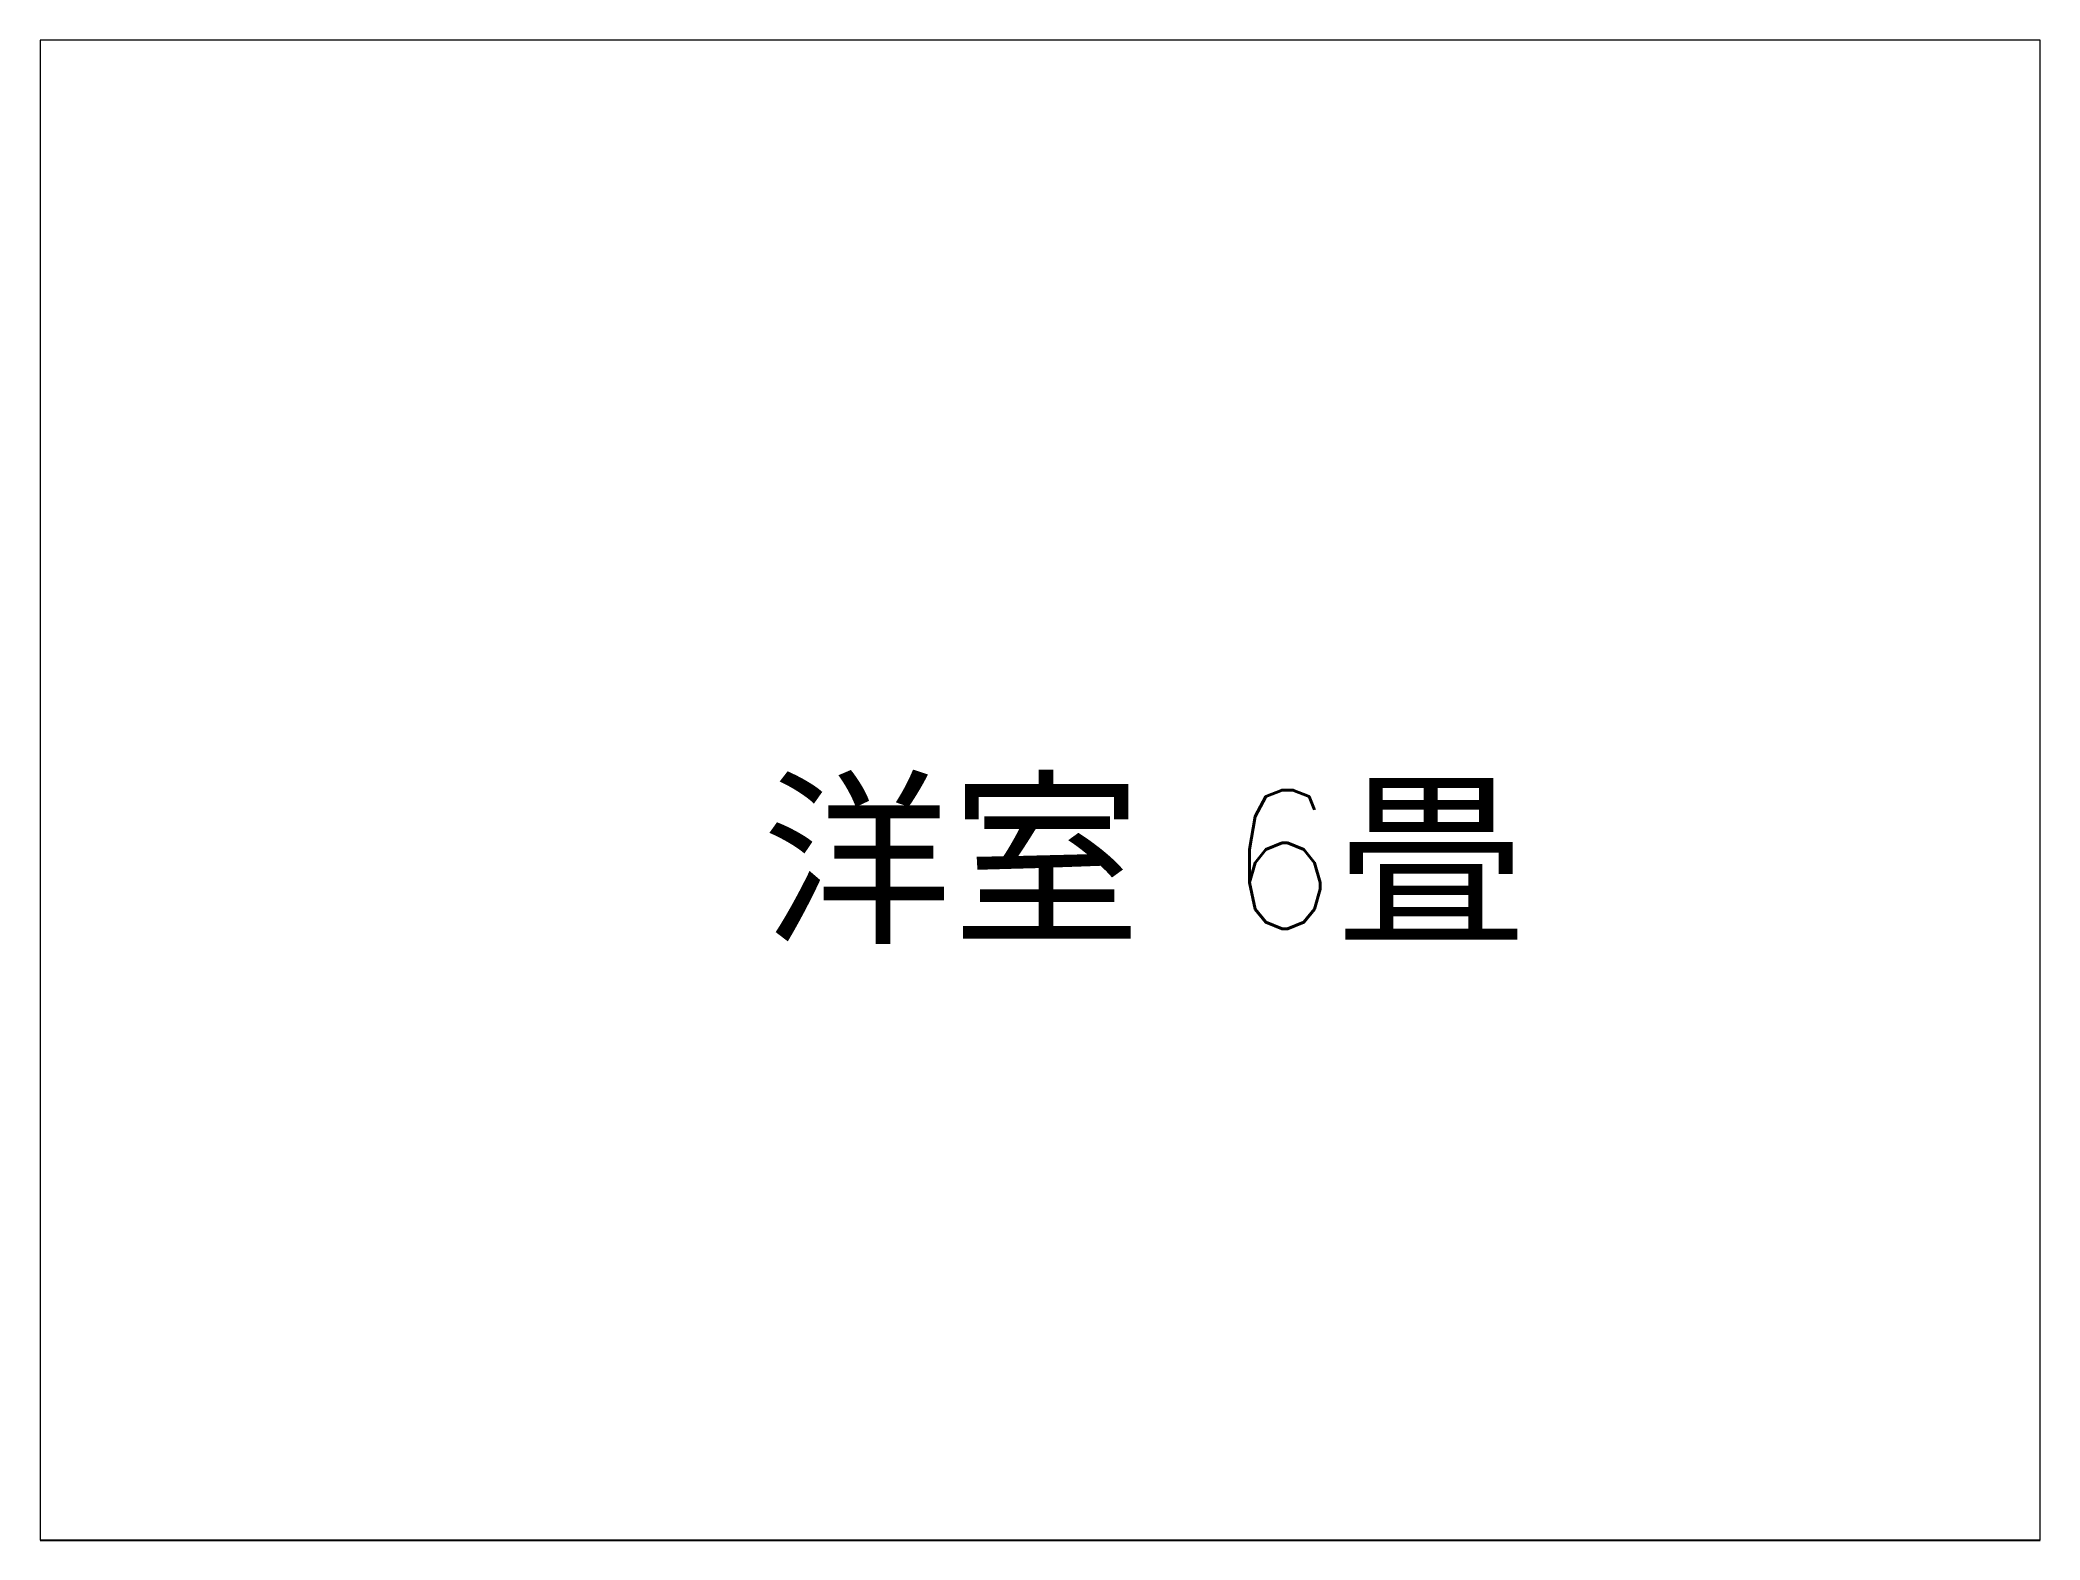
# Model space of a CAD drawing. Extents: x 0 to 3600, y 0 to 2700.
import ezdxf
from ezdxf.enums import TextEntityAlignment as Align

# ---------------------------------------------------------------- set-up
doc = ezdxf.new("R2010")
doc.units = 0
doc.layers.get('0').update_dxf_attribs({"linetype": 'CONTINUOUS', "lineweight": 25})
doc.layers.add('TEXT', color=7, linetype='CONTINUOUS', lineweight=0)
doc.layers.add('WALL', color=7, linetype='CONTINUOUS', lineweight=0)
doc.styles.get("Standard").update_dxf_attribs({"font": 'standard'})

msp = doc.modelspace()

# ---------------------------------------------------------------- linework, layer by layer
msp.add_line((0, 0), (3600, 0))
at = {"layer": 'WALL'}
for p, q in [((3600, 2700), (0, 2700)), ((0, 2700), (0, 0)), ((3600, 0), (3600, 2700)), ((0, 0), (3600, 0))]:
    msp.add_line(p, q, dxfattribs=at)

# ---------------------------------------------------------------- texts
at = {"layer": 'TEXT'}
msp.add_text('洋室 6畳', height=250, dxfattribs=at).set_placement((1300, 1225), align=Align.MIDDLE_LEFT)

doc.saveas('drawing.dxf')
